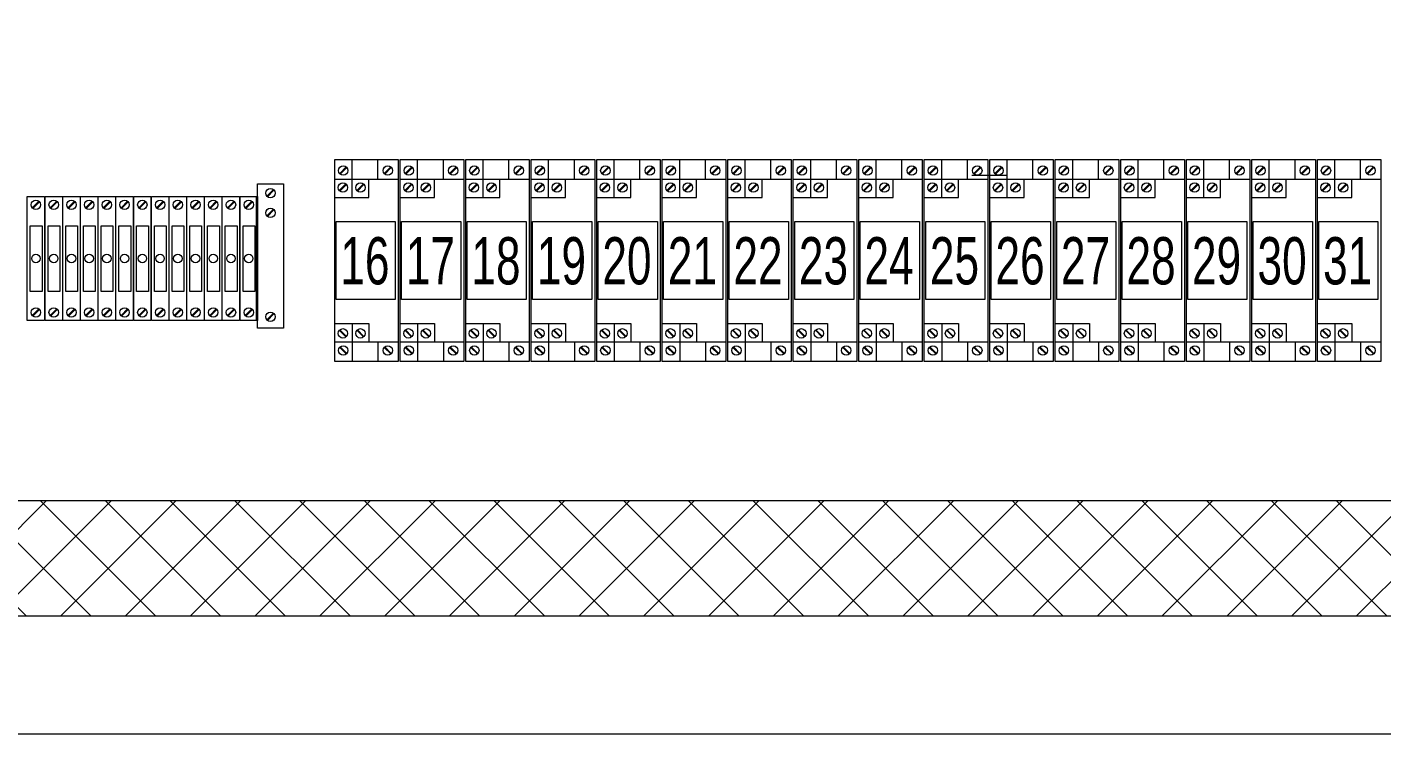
# Model space of a CAD drawing. Header units: millimetres. Extents: x 32626 to 72822, y 60047 to 123188.
# Drawn here: x 39020.7 to 39302.3, y 64902.7 to 65049.5 of the extents above; entities that cross this region are included whole.
import ezdxf

# ---------------------------------------------------------------- set-up
doc = ezdxf.new("R2010")
doc.units = ezdxf.units.MM
doc.header["$LTSCALE"] = 10
doc.layers.add('1轮廓实线层', color=7, linetype='Continuous', lineweight=18)
doc.layers.add('6文字层', color=3, linetype='Continuous', lineweight=18)
doc.styles.add('样式 1', font='SIMYOU.TTF', dxfattribs={"width": 0.75})

msp = doc.modelspace()

# ---------------------------------------------------------------- hatches: boundary and pattern name
at = {"layer": '1轮廓实线层'}
h = msp.add_hatch(dxfattribs=at)
h.set_pattern_fill('ANSI37', color=256, scale=3, style=0)
h.set_pattern_definition([(45, (7301.284, -2091.581), (-6.7351921, 6.7351921), []), (135, (7301.284, -2091.581), (-6.7351921, -6.7351921), [])])
h.paths.add_polyline_path([(38725.51, 64927.13), (38725.51, 65322.25), (39458.98, 65322.25), (39458.98, 64927.13)])
h.paths.add_polyline_path([(38748.93, 65298.85), (39435.56, 65298.85), (39435.56, 65190.85), (38748.93, 65190.85)], flags=16)
h.paths.add_polyline_path([(38748.91, 65166.85), (39435.58, 65166.85), (39435.58, 65076.85), (38748.91, 65076.85)], flags=16)
h.paths.add_polyline_path([(38748.91, 65052.85), (39435.58, 65052.85), (39435.58, 64951.12), (38748.91, 64951.12)], flags=16)

# ---------------------------------------------------------------- linework, layer by layer
at = {"layer": '1轮廓实线层', "lineweight": 13}
for p, q in [((39084.6, 65022.06), (39097.8, 65022.06)), ((39084.6, 64980.06), (39084.6, 65022.06)), ((39088.22, 65018.64), (39088.22, 65022.06)), ((39093.57, 65017.95), (39093.57, 65022.06)), ((39097.8, 65022.06), (39097.8, 64980.06)), ((39098.22, 65022.06), (39111.42, 65022.06)), ((39098.22, 64980.06), (39098.22, 65022.06)), ((39101.84, 65018.64), (39101.84, 65022.06)), ((39107.19, 65017.95), (39107.19, 65022.06)), ((39111.42, 65022.06), (39111.42, 64980.06)), ((39111.84, 65022.06), (39125.04, 65022.06)), ((39111.84, 64980.06), (39111.84, 65022.06)), ((39115.46, 65018.64), (39115.46, 65022.06)), ((39120.81, 65017.95), (39120.81, 65022.06)), ((39125.04, 65022.06), (39125.04, 64980.06)), ((39125.46, 65022.06), (39138.66, 65022.06)), ((39125.46, 64980.06), (39125.46, 65022.06)), ((39129.08, 65018.64), (39129.08, 65022.06)), ((39134.43, 65017.95), (39134.43, 65022.06)), ((39138.66, 65022.06), (39138.66, 64980.06)), ((39139.08, 65022.06), (39152.28, 65022.06)), ((39139.08, 64980.06), (39139.08, 65022.06)), ((39142.7, 65018.64), (39142.7, 65022.06)), ((39148.05, 65017.95), (39148.05, 65022.06)), ((39152.28, 65022.06), (39152.28, 64980.06)), ((39152.7, 65022.06), (39165.9, 65022.06)), ((39152.7, 64980.06), (39152.7, 65022.06)), ((39156.32, 65018.64), (39156.32, 65022.06)), ((39161.67, 65017.95), (39161.67, 65022.06)), ((39165.9, 65022.06), (39165.9, 64980.06)), ((39166.32, 65022.06), (39179.52, 65022.06)), ((39166.32, 64980.06), (39166.32, 65022.06)), ((39169.94, 65018.64), (39169.94, 65022.06)), ((39175.29, 65017.95), (39175.29, 65022.06)), ((39179.52, 65022.06), (39179.52, 64980.06)), ((39179.94, 65022.06), (39193.14, 65022.06)), ((39179.94, 64980.06), (39179.94, 65022.06)), ((39183.56, 65018.64), (39183.56, 65022.06)), ((39188.91, 65017.95), (39188.91, 65022.06)), ((39193.14, 65022.06), (39193.14, 64980.06)), ((39193.56, 65022.06), (39206.76, 65022.06)), ((39193.56, 64980.06), (39193.56, 65022.06)), ((39197.18, 65018.64), (39197.18, 65022.06)), ((39202.53, 65017.95), (39202.53, 65022.06)), ((39206.76, 65022.06), (39206.76, 64980.06)), ((39207.18, 65022.06), (39220.38, 65022.06)), ((39207.18, 64980.06), (39207.18, 65022.06)), ((39210.8, 65018.64), (39210.8, 65022.06)), ((39216.15, 65017.95), (39216.15, 65022.06)), ((39220.38, 65022.06), (39220.38, 64980.06)), ((39220.8, 65022.06), (39234, 65022.06)), ((39220.8, 64980.06), (39220.8, 65022.06)), ((39224.42, 65018.64), (39224.42, 65022.06)), ((39229.77, 65017.95), (39229.77, 65022.06)), ((39234, 65022.06), (39234, 64980.06)), ((39234.42, 65022.06), (39247.62, 65022.06)), ((39234.42, 64980.06), (39234.42, 65022.06)), ((39238.04, 65018.64), (39238.04, 65022.06)), ((39243.39, 65017.95), (39243.39, 65022.06)), ((39247.62, 65022.06), (39247.62, 64980.06)), ((39248.04, 65022.06), (39261.24, 65022.06)), ((39248.04, 64980.06), (39248.04, 65022.06)), ((39251.66, 65018.64), (39251.66, 65022.06)), ((39257.01, 65017.95), (39257.01, 65022.06)), ((39261.24, 65022.06), (39261.24, 64980.06)), ((39261.66, 65022.06), (39274.86, 65022.06)), ((39261.66, 64980.06), (39261.66, 65022.06)), ((39265.28, 65018.64), (39265.28, 65022.06)), ((39270.63, 65017.95), (39270.63, 65022.06)), ((39274.86, 65022.06), (39274.86, 64980.06)), ((39275.28, 65022.06), (39288.48, 65022.06)), ((39275.28, 64980.06), (39275.28, 65022.06)), ((39278.9, 65018.64), (39278.9, 65022.06)), ((39284.25, 65017.95), (39284.25, 65022.06)), ((39288.48, 65022.06), (39288.48, 64980.06)), ((39288.9, 65022.06), (39302.1, 65022.06)), ((39288.9, 64980.06), (39288.9, 65022.06)), ((39292.52, 65018.64), (39292.52, 65022.06)), ((39297.87, 65017.95), (39297.87, 65022.06)), ((39302.1, 65022.06), (39302.1, 64980.06)), ((39085.64, 65019.11), (39087.02, 65020.49)), ((39085.76, 65018.99), (39087.14, 65020.37)), ((39094.87, 65019.11), (39096.25, 65020.49)), ((39094.99, 65018.99), (39096.37, 65020.37)), ((39099.26, 65019.11), (39100.64, 65020.49)), ((39099.38, 65018.99), (39100.76, 65020.37)), ((39108.49, 65019.11), (39109.87, 65020.49)), ((39108.61, 65018.99), (39109.99, 65020.37)), ((39112.88, 65019.11), (39114.26, 65020.49)), ((39113, 65018.99), (39114.38, 65020.37)), ((39122.11, 65019.11), (39123.49, 65020.49)), ((39122.23, 65018.99), (39123.61, 65020.37)), ((39126.5, 65019.11), (39127.88, 65020.49)), ((39126.62, 65018.99), (39128, 65020.37)), ((39135.73, 65019.11), (39137.11, 65020.49)), ((39135.85, 65018.99), (39137.23, 65020.37)), ((39140.12, 65019.11), (39141.5, 65020.49)), ((39140.24, 65018.99), (39141.62, 65020.37)), ((39149.35, 65019.11), (39150.73, 65020.49)), ((39149.47, 65018.99), (39150.85, 65020.37)), ((39153.74, 65019.11), (39155.12, 65020.49)), ((39153.86, 65018.99), (39155.24, 65020.37)), ((39162.97, 65019.11), (39164.35, 65020.49)), ((39163.09, 65018.99), (39164.47, 65020.37)), ((39167.36, 65019.11), (39168.74, 65020.49)), ((39167.48, 65018.99), (39168.86, 65020.37)), ((39176.59, 65019.11), (39177.97, 65020.49)), ((39176.71, 65018.99), (39178.09, 65020.37)), ((39180.98, 65019.11), (39182.36, 65020.49)), ((39181.1, 65018.99), (39182.48, 65020.37)), ((39190.21, 65019.11), (39191.59, 65020.49)), ((39190.33, 65018.99), (39191.71, 65020.37)), ((39194.6, 65019.11), (39195.98, 65020.49)), ((39194.72, 65018.99), (39196.1, 65020.37)), ((39203.83, 65019.11), (39205.21, 65020.49)), ((39203.95, 65018.99), (39205.33, 65020.37)), ((39208.22, 65019.11), (39209.6, 65020.49)), ((39208.34, 65018.99), (39209.72, 65020.37)), ((39217.45, 65019.11), (39218.83, 65020.49)), ((39217.57, 65018.99), (39218.95, 65020.37)), ((39221.84, 65019.11), (39223.22, 65020.49)), ((39221.96, 65018.99), (39223.34, 65020.37)), ((39231.07, 65019.11), (39232.45, 65020.49)), ((39231.19, 65018.99), (39232.57, 65020.37)), ((39235.46, 65019.11), (39236.84, 65020.49)), ((39235.58, 65018.99), (39236.96, 65020.37)), ((39244.69, 65019.11), (39246.07, 65020.49)), ((39244.81, 65018.99), (39246.19, 65020.37)), ((39249.08, 65019.11), (39250.46, 65020.49)), ((39249.2, 65018.99), (39250.58, 65020.37)), ((39258.31, 65019.11), (39259.69, 65020.49)), ((39258.43, 65018.99), (39259.81, 65020.37)), ((39262.7, 65019.11), (39264.08, 65020.49)), ((39262.82, 65018.99), (39264.2, 65020.37)), ((39271.93, 65019.11), (39273.31, 65020.49)), ((39272.05, 65018.99), (39273.43, 65020.37)), ((39276.32, 65019.11), (39277.7, 65020.49)), ((39276.44, 65018.99), (39277.82, 65020.37)), ((39285.55, 65019.11), (39286.93, 65020.49)), ((39285.67, 65018.99), (39287.05, 65020.37)), ((39289.94, 65019.11), (39291.32, 65020.49)), ((39290.06, 65018.99), (39291.44, 65020.37)), ((39299.17, 65019.11), (39300.55, 65020.49)), ((39299.29, 65018.99), (39300.67, 65020.37)), ((39068.53, 65016.98), (39073.93, 65016.98)), ((39068.53, 64986.98), (39068.53, 65016.98)), ((39073.93, 65016.98), (39073.93, 64986.98)), ((39084.6, 65017.95), (39097.8, 65017.95)), ((39085.55, 65015.57), (39086.93, 65016.95)), ((39085.67, 65015.45), (39087.05, 65016.83)), ((39088.22, 65014.15), (39088.22, 65018.64)), ((39089.19, 65015.57), (39090.57, 65016.95)), ((39089.31, 65015.45), (39090.69, 65016.83)), ((39091.72, 65014.15), (39091.72, 65017.95)), ((39098.22, 65017.95), (39111.42, 65017.95)), ((39099.17, 65015.57), (39100.55, 65016.95)), ((39099.29, 65015.45), (39100.67, 65016.83)), ((39101.84, 65014.15), (39101.84, 65018.64)), ((39102.81, 65015.57), (39104.19, 65016.95)), ((39102.93, 65015.45), (39104.31, 65016.83)), ((39105.34, 65014.15), (39105.34, 65017.95)), ((39111.84, 65017.95), (39125.04, 65017.95)), ((39112.79, 65015.57), (39114.17, 65016.95)), ((39112.91, 65015.45), (39114.29, 65016.83)), ((39115.46, 65014.15), (39115.46, 65018.64)), ((39116.43, 65015.57), (39117.81, 65016.95)), ((39116.55, 65015.45), (39117.93, 65016.83)), ((39118.96, 65014.15), (39118.96, 65017.95)), ((39125.46, 65017.95), (39138.66, 65017.95)), ((39126.41, 65015.57), (39127.79, 65016.95)), ((39126.53, 65015.45), (39127.91, 65016.83)), ((39129.08, 65014.15), (39129.08, 65018.64)), ((39130.05, 65015.57), (39131.43, 65016.95)), ((39130.17, 65015.45), (39131.55, 65016.83)), ((39132.58, 65014.15), (39132.58, 65017.95)), ((39139.08, 65017.95), (39152.28, 65017.95)), ((39140.03, 65015.57), (39141.41, 65016.95)), ((39140.15, 65015.45), (39141.53, 65016.83)), ((39142.7, 65014.15), (39142.7, 65018.64)), ((39143.67, 65015.57), (39145.05, 65016.95)), ((39143.79, 65015.45), (39145.17, 65016.83)), ((39146.2, 65014.15), (39146.2, 65017.95)), ((39152.7, 65017.95), (39165.9, 65017.95)), ((39153.65, 65015.57), (39155.03, 65016.95)), ((39153.77, 65015.45), (39155.15, 65016.83)), ((39156.32, 65014.15), (39156.32, 65018.64)), ((39157.29, 65015.57), (39158.67, 65016.95)), ((39157.41, 65015.45), (39158.79, 65016.83)), ((39159.82, 65014.15), (39159.82, 65017.95)), ((39166.32, 65017.95), (39179.52, 65017.95)), ((39167.27, 65015.57), (39168.65, 65016.95)), ((39167.39, 65015.45), (39168.77, 65016.83)), ((39169.94, 65014.15), (39169.94, 65018.64)), ((39170.91, 65015.57), (39172.29, 65016.95)), ((39171.03, 65015.45), (39172.41, 65016.83)), ((39173.44, 65014.15), (39173.44, 65017.95)), ((39179.94, 65017.95), (39193.14, 65017.95)), ((39180.89, 65015.57), (39182.27, 65016.95)), ((39181.01, 65015.45), (39182.39, 65016.83)), ((39183.56, 65014.15), (39183.56, 65018.64)), ((39184.53, 65015.57), (39185.91, 65016.95)), ((39184.65, 65015.45), (39186.03, 65016.83)), ((39187.07, 65014.15), (39187.07, 65017.95)), ((39193.56, 65017.95), (39206.76, 65017.95)), ((39194.51, 65015.57), (39195.89, 65016.95)), ((39194.63, 65015.45), (39196.01, 65016.83)), ((39197.18, 65014.15), (39197.18, 65018.64)), ((39198.15, 65015.57), (39199.53, 65016.95)), ((39198.27, 65015.45), (39199.65, 65016.83)), ((39200.69, 65014.15), (39200.69, 65017.95)), ((39207.18, 65017.95), (39220.38, 65017.95)), ((39208.13, 65015.57), (39209.51, 65016.95)), ((39208.25, 65015.45), (39209.63, 65016.83)), ((39210.8, 65014.15), (39210.8, 65018.64)), ((39211.77, 65015.57), (39213.15, 65016.95)), ((39211.89, 65015.45), (39213.27, 65016.83)), ((39214.31, 65014.15), (39214.31, 65017.95)), ((39222.43, 65018.73), (39217.03, 65018.73)), ((39223.17, 65018.73), (39217.77, 65018.73)), ((39224.4, 65018.73), (39219, 65018.73)), ((39220.8, 65017.95), (39234, 65017.95)), ((39221.75, 65015.57), (39223.13, 65016.95)), ((39221.87, 65015.45), (39223.25, 65016.83)), ((39224.42, 65014.15), (39224.42, 65018.64)), ((39225.39, 65015.57), (39226.77, 65016.95)), ((39225.51, 65015.45), (39226.89, 65016.83)), ((39227.93, 65014.15), (39227.93, 65017.95)), ((39234.42, 65017.95), (39247.62, 65017.95)), ((39235.37, 65015.57), (39236.75, 65016.95)), ((39235.49, 65015.45), (39236.87, 65016.83)), ((39238.04, 65014.15), (39238.04, 65018.64)), ((39239.01, 65015.57), (39240.39, 65016.95)), ((39239.13, 65015.45), (39240.51, 65016.83)), ((39241.55, 65014.15), (39241.55, 65017.95)), ((39248.04, 65017.95), (39261.24, 65017.95)), ((39248.99, 65015.57), (39250.37, 65016.95)), ((39249.11, 65015.45), (39250.49, 65016.83)), ((39251.66, 65014.15), (39251.66, 65018.64)), ((39252.63, 65015.57), (39254.01, 65016.95)), ((39252.75, 65015.45), (39254.13, 65016.83)), ((39255.17, 65014.15), (39255.17, 65017.95)), ((39261.66, 65017.95), (39274.86, 65017.95)), ((39262.61, 65015.57), (39263.99, 65016.95)), ((39262.74, 65015.45), (39264.11, 65016.83)), ((39265.28, 65014.15), (39265.28, 65018.64)), ((39266.25, 65015.57), (39267.63, 65016.95)), ((39266.37, 65015.45), (39267.75, 65016.83)), ((39268.79, 65014.15), (39268.79, 65017.95)), ((39275.28, 65017.95), (39288.48, 65017.95)), ((39276.23, 65015.57), (39277.61, 65016.95)), ((39276.36, 65015.45), (39277.73, 65016.83)), ((39278.9, 65014.15), (39278.9, 65018.64)), ((39279.87, 65015.57), (39281.25, 65016.95)), ((39279.99, 65015.45), (39281.37, 65016.83)), ((39282.41, 65014.15), (39282.41, 65017.95)), ((39288.9, 65017.95), (39302.1, 65017.95)), ((39289.85, 65015.57), (39291.23, 65016.95)), ((39289.98, 65015.45), (39291.35, 65016.83)), ((39292.52, 65014.15), (39292.52, 65018.64)), ((39293.49, 65015.57), (39294.87, 65016.95)), ((39293.61, 65015.45), (39294.99, 65016.83)), ((39296.03, 65014.15), (39296.03, 65017.95)), ((39020.69, 65014.35), (39024.29, 65014.35)), ((39020.69, 64988.55), (39020.69, 65014.35)), ((39021.74, 65012.01), (39023.12, 65013.38)), ((39021.87, 65011.88), (39023.24, 65013.26)), ((39024.29, 65014.35), (39024.29, 64988.55)), ((39024.38, 65014.35), (39027.98, 65014.35)), ((39024.38, 64988.55), (39024.38, 65014.35)), ((39025.43, 65012.01), (39026.81, 65013.38)), ((39025.55, 65011.88), (39026.93, 65013.26)), ((39027.98, 65014.35), (39027.98, 64988.55)), ((39028.07, 65014.35), (39031.67, 65014.35)), ((39028.07, 64988.55), (39028.07, 65014.35)), ((39029.12, 65012.01), (39030.5, 65013.38)), ((39029.24, 65011.88), (39030.62, 65013.26)), ((39031.67, 65014.35), (39031.67, 64988.55)), ((39031.75, 65014.35), (39035.35, 65014.35)), ((39031.75, 64988.55), (39031.75, 65014.35)), ((39032.8, 65012.01), (39034.18, 65013.38)), ((39032.92, 65011.88), (39034.3, 65013.26)), ((39035.35, 65014.35), (39035.35, 64988.55)), ((39035.44, 65014.35), (39039.04, 65014.35)), ((39035.44, 64988.55), (39035.44, 65014.35)), ((39036.49, 65012.01), (39037.87, 65013.38)), ((39036.61, 65011.88), (39037.99, 65013.26)), ((39039.04, 65014.35), (39039.04, 64988.55)), ((39039.13, 65014.35), (39042.73, 65014.35)), ((39039.13, 64988.55), (39039.13, 65014.35)), ((39040.18, 65012.01), (39041.55, 65013.38)), ((39040.3, 65011.88), (39041.68, 65013.26)), ((39042.73, 65014.35), (39042.73, 64988.55)), ((39042.81, 65014.35), (39046.41, 65014.35)), ((39042.81, 64988.55), (39042.81, 65014.35)), ((39043.86, 65012.01), (39045.24, 65013.38)), ((39043.98, 65011.88), (39045.36, 65013.26)), ((39046.41, 65014.35), (39046.41, 64988.55)), ((39046.5, 65014.35), (39050.1, 65014.35)), ((39046.5, 64988.55), (39046.5, 65014.35)), ((39047.55, 65012.01), (39048.93, 65013.38)), ((39047.67, 65011.88), (39049.05, 65013.26)), ((39050.1, 65014.35), (39050.1, 64988.55)), ((39050.18, 65014.35), (39053.78, 65014.35)), ((39050.18, 64988.55), (39050.18, 65014.35)), ((39051.23, 65012.01), (39052.61, 65013.38)), ((39051.35, 65011.88), (39052.73, 65013.26)), ((39053.78, 65014.35), (39053.78, 64988.55)), ((39053.87, 65014.35), (39057.47, 65014.35)), ((39053.87, 64988.55), (39053.87, 65014.35)), ((39054.92, 65012.01), (39056.3, 65013.38)), ((39055.04, 65011.88), (39056.42, 65013.26)), ((39057.47, 65014.35), (39057.47, 64988.55)), ((39057.56, 65014.35), (39061.16, 65014.35)), ((39057.56, 64988.55), (39057.56, 65014.35)), ((39058.61, 65012.01), (39059.99, 65013.38)), ((39058.73, 65011.88), (39060.11, 65013.26)), ((39061.16, 65014.35), (39061.16, 64988.55)), ((39061.24, 65014.35), (39064.84, 65014.35)), ((39061.24, 64988.55), (39061.24, 65014.35)), ((39062.29, 65012.01), (39063.67, 65013.38)), ((39062.41, 65011.88), (39063.79, 65013.26)), ((39064.84, 65014.35), (39064.84, 64988.55)), ((39064.93, 65014.35), (39068.53, 65014.35)), ((39064.93, 64988.55), (39064.93, 65014.35)), ((39065.98, 65012.01), (39067.36, 65013.38)), ((39066.1, 65011.88), (39067.48, 65013.26)), ((39068.33, 64988.55), (39068.33, 65014.35)), ((39068.53, 65014.35), (39068.53, 64988.55)), ((39070.48, 65014.42), (39071.86, 65015.8)), ((39070.6, 65014.3), (39071.98, 65015.68)), ((39084.6, 65014.15), (39091.72, 65014.15)), ((39098.22, 65014.15), (39105.34, 65014.15)), ((39111.84, 65014.15), (39118.96, 65014.15)), ((39125.46, 65014.15), (39132.58, 65014.15)), ((39139.08, 65014.15), (39146.2, 65014.15)), ((39152.7, 65014.15), (39159.82, 65014.15)), ((39166.32, 65014.15), (39173.44, 65014.15)), ((39179.94, 65014.15), (39187.07, 65014.15)), ((39193.56, 65014.15), (39200.69, 65014.15)), ((39207.18, 65014.15), (39214.31, 65014.15)), ((39220.8, 65014.15), (39227.93, 65014.15)), ((39234.42, 65014.15), (39241.55, 65014.15)), ((39248.04, 65014.15), (39255.17, 65014.15)), ((39261.66, 65014.15), (39268.79, 65014.15)), ((39275.28, 65014.15), (39282.41, 65014.15)), ((39288.9, 65014.15), (39296.03, 65014.15)), ((39070.48, 65010.3), (39071.86, 65011.68)), ((39070.6, 65010.18), (39071.98, 65011.56)), ((39021.74, 64989.63), (39023.12, 64991.01)), ((39021.87, 64989.51), (39023.24, 64990.89)), ((39025.43, 64989.63), (39026.81, 64991.01)), ((39025.55, 64989.51), (39026.93, 64990.89)), ((39029.12, 64989.63), (39030.5, 64991.01)), ((39029.24, 64989.51), (39030.62, 64990.89)), ((39032.8, 64989.63), (39034.18, 64991.01)), ((39032.92, 64989.51), (39034.3, 64990.89)), ((39036.49, 64989.63), (39037.87, 64991.01)), ((39036.61, 64989.51), (39037.99, 64990.89)), ((39040.18, 64989.63), (39041.55, 64991.01)), ((39040.3, 64989.51), (39041.68, 64990.89)), ((39043.86, 64989.63), (39045.24, 64991.01)), ((39043.98, 64989.51), (39045.36, 64990.89)), ((39047.55, 64989.63), (39048.93, 64991.01)), ((39047.67, 64989.51), (39049.05, 64990.89)), ((39051.23, 64989.63), (39052.61, 64991.01)), ((39051.35, 64989.51), (39052.73, 64990.89)), ((39054.92, 64989.63), (39056.3, 64991.01)), ((39055.04, 64989.51), (39056.42, 64990.89)), ((39058.61, 64989.63), (39059.99, 64991.01)), ((39058.73, 64989.51), (39060.11, 64990.89)), ((39062.29, 64989.63), (39063.67, 64991.01)), ((39062.41, 64989.51), (39063.79, 64990.89)), ((39065.98, 64989.63), (39067.36, 64991.01)), ((39066.1, 64989.51), (39067.48, 64990.89)), ((39024.29, 64988.55), (39020.69, 64988.55)), ((39027.98, 64988.55), (39024.38, 64988.55)), ((39031.67, 64988.55), (39028.07, 64988.55)), ((39035.35, 64988.55), (39031.75, 64988.55)), ((39039.04, 64988.55), (39035.44, 64988.55)), ((39042.73, 64988.55), (39039.13, 64988.55)), ((39046.41, 64988.55), (39042.81, 64988.55)), ((39050.1, 64988.55), (39046.5, 64988.55)), ((39053.78, 64988.55), (39050.18, 64988.55)), ((39057.47, 64988.55), (39053.87, 64988.55)), ((39061.16, 64988.55), (39057.56, 64988.55)), ((39064.84, 64988.55), (39061.24, 64988.55)), ((39068.53, 64988.55), (39064.93, 64988.55)), ((39070.48, 64988.73), (39071.86, 64990.11)), ((39070.6, 64988.61), (39071.98, 64989.99)), ((39084.6, 64987.96), (39091.72, 64987.96)), ((39088.22, 64987.96), (39088.22, 64983.47)), ((39091.72, 64987.96), (39091.72, 64984.16)), ((39098.22, 64987.96), (39105.34, 64987.96)), ((39101.84, 64987.96), (39101.84, 64983.47)), ((39105.34, 64987.96), (39105.34, 64984.16)), ((39111.84, 64987.96), (39118.96, 64987.96)), ((39115.46, 64987.96), (39115.46, 64983.47)), ((39118.96, 64987.96), (39118.96, 64984.16)), ((39125.46, 64987.96), (39132.58, 64987.96)), ((39129.08, 64987.96), (39129.08, 64983.47)), ((39132.58, 64987.96), (39132.58, 64984.16)), ((39139.08, 64987.96), (39146.2, 64987.96)), ((39142.7, 64987.96), (39142.7, 64983.47)), ((39146.2, 64987.96), (39146.2, 64984.16)), ((39152.7, 64987.96), (39159.82, 64987.96)), ((39156.32, 64987.96), (39156.32, 64983.47)), ((39159.82, 64987.96), (39159.82, 64984.16)), ((39166.32, 64987.96), (39173.44, 64987.96)), ((39169.94, 64987.96), (39169.94, 64983.47)), ((39173.44, 64987.96), (39173.44, 64984.16)), ((39179.94, 64987.96), (39187.07, 64987.96)), ((39183.56, 64987.96), (39183.56, 64983.47)), ((39187.07, 64987.96), (39187.07, 64984.16)), ((39193.56, 64987.96), (39200.69, 64987.96)), ((39197.18, 64987.96), (39197.18, 64983.47)), ((39200.69, 64987.96), (39200.69, 64984.16)), ((39207.18, 64987.96), (39214.31, 64987.96)), ((39210.8, 64987.96), (39210.8, 64983.47)), ((39214.31, 64987.96), (39214.31, 64984.16)), ((39220.8, 64987.96), (39227.93, 64987.96)), ((39224.42, 64987.96), (39224.42, 64983.47)), ((39227.93, 64987.96), (39227.93, 64984.16)), ((39234.42, 64987.96), (39241.55, 64987.96)), ((39238.04, 64987.96), (39238.04, 64983.47)), ((39241.55, 64987.96), (39241.55, 64984.16)), ((39248.04, 64987.96), (39255.17, 64987.96)), ((39251.66, 64987.96), (39251.66, 64983.47)), ((39255.17, 64987.96), (39255.17, 64984.16)), ((39261.66, 64987.96), (39268.79, 64987.96)), ((39265.28, 64987.96), (39265.28, 64983.47)), ((39268.79, 64987.96), (39268.79, 64984.16)), ((39275.28, 64987.96), (39282.41, 64987.96)), ((39278.9, 64987.96), (39278.9, 64983.47)), ((39282.41, 64987.96), (39282.41, 64984.16)), ((39288.9, 64987.96), (39296.03, 64987.96)), ((39292.52, 64987.96), (39292.52, 64983.47)), ((39296.03, 64987.96), (39296.03, 64984.16)), ((39073.93, 64986.98), (39068.53, 64986.98)), ((39085.55, 64986.54), (39086.93, 64985.16)), ((39085.67, 64986.66), (39087.05, 64985.28)), ((39089.19, 64986.54), (39090.57, 64985.16)), ((39089.31, 64986.66), (39090.69, 64985.28)), ((39099.17, 64986.54), (39100.55, 64985.16)), ((39099.29, 64986.66), (39100.67, 64985.28)), ((39102.81, 64986.54), (39104.19, 64985.16)), ((39102.93, 64986.66), (39104.31, 64985.28)), ((39112.79, 64986.54), (39114.17, 64985.16)), ((39112.91, 64986.66), (39114.29, 64985.28)), ((39116.43, 64986.54), (39117.81, 64985.16)), ((39116.55, 64986.66), (39117.93, 64985.28)), ((39126.41, 64986.54), (39127.79, 64985.16)), ((39126.53, 64986.66), (39127.91, 64985.28)), ((39130.05, 64986.54), (39131.43, 64985.16)), ((39130.17, 64986.66), (39131.55, 64985.28)), ((39140.03, 64986.54), (39141.41, 64985.16)), ((39140.15, 64986.66), (39141.53, 64985.28)), ((39143.67, 64986.54), (39145.05, 64985.16)), ((39143.79, 64986.66), (39145.17, 64985.28)), ((39153.65, 64986.54), (39155.03, 64985.16)), ((39153.77, 64986.66), (39155.15, 64985.28)), ((39157.29, 64986.54), (39158.67, 64985.16)), ((39157.41, 64986.66), (39158.79, 64985.28)), ((39167.27, 64986.54), (39168.65, 64985.16)), ((39167.39, 64986.66), (39168.77, 64985.28)), ((39170.91, 64986.54), (39172.29, 64985.16)), ((39171.03, 64986.66), (39172.41, 64985.28)), ((39180.89, 64986.54), (39182.27, 64985.16)), ((39181.01, 64986.66), (39182.39, 64985.28)), ((39184.53, 64986.54), (39185.91, 64985.16)), ((39184.65, 64986.66), (39186.03, 64985.28)), ((39194.51, 64986.54), (39195.89, 64985.16)), ((39194.63, 64986.66), (39196.01, 64985.28)), ((39198.15, 64986.54), (39199.53, 64985.16)), ((39198.27, 64986.66), (39199.65, 64985.28)), ((39208.13, 64986.54), (39209.51, 64985.16)), ((39208.25, 64986.66), (39209.63, 64985.28)), ((39211.77, 64986.54), (39213.15, 64985.16)), ((39211.89, 64986.66), (39213.27, 64985.28)), ((39221.75, 64986.54), (39223.13, 64985.16)), ((39221.87, 64986.66), (39223.25, 64985.28)), ((39225.39, 64986.54), (39226.77, 64985.16)), ((39225.51, 64986.66), (39226.89, 64985.28)), ((39235.37, 64986.54), (39236.75, 64985.16)), ((39235.49, 64986.66), (39236.87, 64985.28)), ((39239.01, 64986.54), (39240.39, 64985.16)), ((39239.13, 64986.66), (39240.51, 64985.28)), ((39248.99, 64986.54), (39250.37, 64985.16)), ((39249.11, 64986.66), (39250.49, 64985.28)), ((39252.63, 64986.54), (39254.01, 64985.16)), ((39252.75, 64986.66), (39254.13, 64985.28)), ((39262.61, 64986.54), (39263.99, 64985.16)), ((39262.74, 64986.66), (39264.11, 64985.28)), ((39266.25, 64986.54), (39267.63, 64985.16)), ((39266.37, 64986.66), (39267.75, 64985.28)), ((39276.23, 64986.54), (39277.61, 64985.16)), ((39276.36, 64986.66), (39277.73, 64985.28)), ((39279.87, 64986.54), (39281.25, 64985.16)), ((39279.99, 64986.66), (39281.37, 64985.28)), ((39289.85, 64986.54), (39291.23, 64985.16)), ((39289.98, 64986.66), (39291.35, 64985.28)), ((39293.49, 64986.54), (39294.87, 64985.16)), ((39293.61, 64986.66), (39294.99, 64985.28)), ((39084.6, 64984.16), (39097.8, 64984.16)), ((39085.64, 64983), (39087.02, 64981.62)), ((39085.76, 64983.12), (39087.14, 64981.74)), ((39088.22, 64983.47), (39088.22, 64980.06)), ((39093.57, 64984.16), (39093.57, 64980.06)), ((39094.87, 64983), (39096.25, 64981.62)), ((39094.99, 64983.12), (39096.37, 64981.74)), ((39098.22, 64984.16), (39111.42, 64984.16)), ((39099.26, 64983), (39100.64, 64981.62)), ((39099.38, 64983.12), (39100.76, 64981.74)), ((39101.84, 64983.47), (39101.84, 64980.06)), ((39107.19, 64984.16), (39107.19, 64980.06)), ((39108.49, 64983), (39109.87, 64981.62)), ((39108.61, 64983.12), (39109.99, 64981.74)), ((39111.84, 64984.16), (39125.04, 64984.16)), ((39112.88, 64983), (39114.26, 64981.62)), ((39113, 64983.12), (39114.38, 64981.74)), ((39115.46, 64983.47), (39115.46, 64980.06)), ((39120.81, 64984.16), (39120.81, 64980.06)), ((39122.11, 64983), (39123.49, 64981.62)), ((39122.23, 64983.12), (39123.61, 64981.74)), ((39125.46, 64984.16), (39138.66, 64984.16)), ((39126.5, 64983), (39127.88, 64981.62)), ((39126.62, 64983.12), (39128, 64981.74)), ((39129.08, 64983.47), (39129.08, 64980.06)), ((39134.43, 64984.16), (39134.43, 64980.06)), ((39135.73, 64983), (39137.11, 64981.62)), ((39135.85, 64983.12), (39137.23, 64981.74)), ((39139.08, 64984.16), (39152.28, 64984.16)), ((39140.12, 64983), (39141.5, 64981.62)), ((39140.24, 64983.12), (39141.62, 64981.74)), ((39142.7, 64983.47), (39142.7, 64980.06)), ((39148.05, 64984.16), (39148.05, 64980.06)), ((39149.35, 64983), (39150.73, 64981.62)), ((39149.47, 64983.12), (39150.85, 64981.74)), ((39152.7, 64984.16), (39165.9, 64984.16)), ((39153.74, 64983), (39155.12, 64981.62)), ((39153.86, 64983.12), (39155.24, 64981.74)), ((39156.32, 64983.47), (39156.32, 64980.06)), ((39161.67, 64984.16), (39161.67, 64980.06)), ((39162.97, 64983), (39164.35, 64981.62)), ((39163.09, 64983.12), (39164.47, 64981.74)), ((39166.32, 64984.16), (39179.52, 64984.16)), ((39167.36, 64983), (39168.74, 64981.62)), ((39167.48, 64983.12), (39168.86, 64981.74)), ((39169.94, 64983.47), (39169.94, 64980.06)), ((39175.29, 64984.16), (39175.29, 64980.06)), ((39176.59, 64983), (39177.97, 64981.62)), ((39176.71, 64983.12), (39178.09, 64981.74)), ((39179.94, 64984.16), (39193.14, 64984.16)), ((39180.98, 64983), (39182.36, 64981.62)), ((39181.1, 64983.12), (39182.48, 64981.74)), ((39183.56, 64983.47), (39183.56, 64980.06)), ((39188.91, 64984.16), (39188.91, 64980.06)), ((39190.21, 64983), (39191.59, 64981.62)), ((39190.33, 64983.12), (39191.71, 64981.74)), ((39193.56, 64984.16), (39206.76, 64984.16)), ((39194.6, 64983), (39195.98, 64981.62)), ((39194.72, 64983.12), (39196.1, 64981.74)), ((39197.18, 64983.47), (39197.18, 64980.06)), ((39202.53, 64984.16), (39202.53, 64980.06)), ((39203.83, 64983), (39205.21, 64981.62)), ((39203.95, 64983.12), (39205.33, 64981.74)), ((39207.18, 64984.16), (39220.38, 64984.16)), ((39208.22, 64983), (39209.6, 64981.62)), ((39208.34, 64983.12), (39209.72, 64981.74)), ((39210.8, 64983.47), (39210.8, 64980.06)), ((39216.15, 64984.16), (39216.15, 64980.06)), ((39217.45, 64983), (39218.83, 64981.62)), ((39217.57, 64983.12), (39218.95, 64981.74)), ((39220.8, 64984.16), (39234, 64984.16)), ((39221.84, 64983), (39223.22, 64981.62)), ((39221.96, 64983.12), (39223.34, 64981.74)), ((39224.42, 64983.47), (39224.42, 64980.06)), ((39229.77, 64984.16), (39229.77, 64980.06)), ((39231.07, 64983), (39232.45, 64981.62)), ((39231.19, 64983.12), (39232.57, 64981.74)), ((39234.42, 64984.16), (39247.62, 64984.16)), ((39235.46, 64983), (39236.84, 64981.62)), ((39235.58, 64983.12), (39236.96, 64981.74)), ((39238.04, 64983.47), (39238.04, 64980.06)), ((39243.39, 64984.16), (39243.39, 64980.06)), ((39244.69, 64983), (39246.07, 64981.62)), ((39244.81, 64983.12), (39246.19, 64981.74)), ((39248.04, 64984.16), (39261.24, 64984.16)), ((39249.08, 64983), (39250.46, 64981.62)), ((39249.2, 64983.12), (39250.58, 64981.74)), ((39251.66, 64983.47), (39251.66, 64980.06)), ((39257.01, 64984.16), (39257.01, 64980.06)), ((39258.31, 64983), (39259.69, 64981.62)), ((39258.43, 64983.12), (39259.81, 64981.74)), ((39261.66, 64984.16), (39274.86, 64984.16)), ((39262.7, 64983), (39264.08, 64981.62)), ((39262.82, 64983.12), (39264.2, 64981.74)), ((39265.28, 64983.47), (39265.28, 64980.06)), ((39270.63, 64984.16), (39270.63, 64980.06)), ((39271.93, 64983), (39273.31, 64981.62)), ((39272.05, 64983.12), (39273.43, 64981.74)), ((39275.28, 64984.16), (39288.48, 64984.16)), ((39276.32, 64983), (39277.7, 64981.62)), ((39276.44, 64983.12), (39277.82, 64981.74)), ((39278.9, 64983.47), (39278.9, 64980.06)), ((39284.25, 64984.16), (39284.25, 64980.06)), ((39285.55, 64983), (39286.93, 64981.62)), ((39285.67, 64983.12), (39287.05, 64981.74)), ((39288.9, 64984.16), (39302.1, 64984.16)), ((39289.94, 64983), (39291.32, 64981.62)), ((39290.06, 64983.12), (39291.44, 64981.74)), ((39292.52, 64983.47), (39292.52, 64980.06)), ((39297.87, 64984.16), (39297.87, 64980.06)), ((39299.17, 64983), (39300.55, 64981.62)), ((39299.29, 64983.12), (39300.67, 64981.74)), ((39097.8, 64980.06), (39084.6, 64980.06)), ((39111.42, 64980.06), (39098.22, 64980.06)), ((39125.04, 64980.06), (39111.84, 64980.06)), ((39138.66, 64980.06), (39125.46, 64980.06)), ((39152.28, 64980.06), (39139.08, 64980.06)), ((39165.9, 64980.06), (39152.7, 64980.06)), ((39179.52, 64980.06), (39166.32, 64980.06)), ((39193.14, 64980.06), (39179.94, 64980.06)), ((39206.76, 64980.06), (39193.56, 64980.06)), ((39220.38, 64980.06), (39207.18, 64980.06)), ((39234, 64980.06), (39220.8, 64980.06)), ((39247.62, 64980.06), (39234.42, 64980.06)), ((39261.24, 64980.06), (39248.04, 64980.06)), ((39274.86, 64980.06), (39261.66, 64980.06)), ((39288.48, 64980.06), (39275.28, 64980.06)), ((39302.1, 64980.06), (39288.9, 64980.06))]:
    msp.add_line(p, q, dxfattribs=at)
at = {"layer": '1轮廓实线层'}
for p, q in [((39435.58, 64951.12), (38748.91, 64951.12)), ((39458.98, 64927.13), (38725.51, 64927.13)), ((38696.25, 64902.69), (39488.25, 64902.69))]:
    msp.add_line(p, q, dxfattribs=at)
at = {"layer": '1轮廓实线层', "lineweight": 13}
for points in [[(39021.32, 65008.24), (39023.76, 65008.24), (39023.76, 64994.59), (39021.32, 64994.59)], [(39025, 65008.24), (39027.45, 65008.24), (39027.45, 64994.59), (39025, 64994.59)], [(39028.69, 65008.24), (39031.14, 65008.24), (39031.14, 64994.59), (39028.69, 64994.59)], [(39032.37, 65008.24), (39034.82, 65008.24), (39034.82, 64994.59), (39032.37, 64994.59)], [(39036.06, 65008.24), (39038.51, 65008.24), (39038.51, 64994.59), (39036.06, 64994.59)], [(39039.75, 65008.24), (39042.19, 65008.24), (39042.19, 64994.59), (39039.75, 64994.59)], [(39043.43, 65008.24), (39045.88, 65008.24), (39045.88, 64994.59), (39043.43, 64994.59)], [(39047.12, 65008.24), (39049.57, 65008.24), (39049.57, 64994.59), (39047.12, 64994.59)], [(39050.8, 65008.24), (39053.25, 65008.24), (39053.25, 64994.59), (39050.8, 64994.59)], [(39054.49, 65008.24), (39056.94, 65008.24), (39056.94, 64994.59), (39054.49, 64994.59)], [(39058.18, 65008.24), (39060.62, 65008.24), (39060.62, 64994.59), (39058.18, 64994.59)], [(39061.86, 65008.24), (39064.31, 65008.24), (39064.31, 64994.59), (39061.86, 64994.59)], [(39065.55, 65008.24), (39068, 65008.24), (39068, 64994.59), (39065.55, 64994.59)], [(39084.89, 65009.16), (39097.2, 65009.16), (39097.2, 64992.95), (39084.89, 64992.95)], [(39098.51, 65009.16), (39110.82, 65009.16), (39110.82, 64992.95), (39098.51, 64992.95)], [(39112.13, 65009.16), (39124.44, 65009.16), (39124.44, 64992.95), (39112.13, 64992.95)], [(39125.75, 65009.16), (39138.06, 65009.16), (39138.06, 64992.95), (39125.75, 64992.95)], [(39139.37, 65009.16), (39151.68, 65009.16), (39151.68, 64992.95), (39139.37, 64992.95)], [(39152.99, 65009.16), (39165.3, 65009.16), (39165.3, 64992.95), (39152.99, 64992.95)], [(39166.61, 65009.16), (39178.92, 65009.16), (39178.92, 64992.95), (39166.61, 64992.95)], [(39180.23, 65009.16), (39192.54, 65009.16), (39192.54, 64992.95), (39180.23, 64992.95)], [(39193.85, 65009.16), (39206.16, 65009.16), (39206.16, 64992.95), (39193.85, 64992.95)], [(39207.47, 65009.16), (39219.78, 65009.16), (39219.78, 64992.95), (39207.47, 64992.95)], [(39221.09, 65009.16), (39233.4, 65009.16), (39233.4, 64992.95), (39221.09, 64992.95)], [(39234.71, 65009.16), (39247.02, 65009.16), (39247.02, 64992.95), (39234.71, 64992.95)], [(39248.33, 65009.16), (39260.64, 65009.16), (39260.64, 64992.95), (39248.33, 64992.95)], [(39261.95, 65009.16), (39274.26, 65009.16), (39274.26, 64992.95), (39261.95, 64992.95)], [(39275.57, 65009.16), (39287.88, 65009.16), (39287.88, 64992.95), (39275.57, 64992.95)], [(39289.2, 65009.16), (39301.5, 65009.16), (39301.5, 64992.95), (39289.2, 64992.95)]]:
    msp.add_lwpolyline(points, close=True, dxfattribs=at)
for centre, radius in [((39086.39, 65019.74), 0.975), ((39095.62, 65019.74), 0.975), ((39100.01, 65019.74), 0.975), ((39109.24, 65019.74), 0.975), ((39113.63, 65019.74), 0.975), ((39122.86, 65019.74), 0.975), ((39127.25, 65019.74), 0.975), ((39136.48, 65019.74), 0.975), ((39140.87, 65019.74), 0.975), ((39150.1, 65019.74), 0.975), ((39154.49, 65019.74), 0.975), ((39163.72, 65019.74), 0.975), ((39168.11, 65019.74), 0.975), ((39177.34, 65019.74), 0.975), ((39181.73, 65019.74), 0.975), ((39190.96, 65019.74), 0.975), ((39195.35, 65019.74), 0.975), ((39204.58, 65019.74), 0.975), ((39208.97, 65019.74), 0.975), ((39218.2, 65019.74), 0.975), ((39222.59, 65019.74), 0.975), ((39231.82, 65019.74), 0.975), ((39236.21, 65019.74), 0.975), ((39245.44, 65019.74), 0.975), ((39249.83, 65019.74), 0.975), ((39259.06, 65019.74), 0.975), ((39263.45, 65019.74), 0.975), ((39272.68, 65019.74), 0.975), ((39277.07, 65019.74), 0.975), ((39286.3, 65019.74), 0.975), ((39290.69, 65019.74), 0.975), ((39299.92, 65019.74), 0.975), ((39086.3, 65016.2), 0.975), ((39089.94, 65016.2), 0.975), ((39099.92, 65016.2), 0.975), ((39103.56, 65016.2), 0.975), ((39113.54, 65016.2), 0.975), ((39117.18, 65016.2), 0.975), ((39127.16, 65016.2), 0.975), ((39130.8, 65016.2), 0.975), ((39140.78, 65016.2), 0.975), ((39144.42, 65016.2), 0.975), ((39154.4, 65016.2), 0.975), ((39158.04, 65016.2), 0.975), ((39168.02, 65016.2), 0.975), ((39171.66, 65016.2), 0.975), ((39181.64, 65016.2), 0.975), ((39185.28, 65016.2), 0.975), ((39195.26, 65016.2), 0.975), ((39198.9, 65016.2), 0.975), ((39208.88, 65016.2), 0.975), ((39212.52, 65016.2), 0.975), ((39222.5, 65016.2), 0.975), ((39226.14, 65016.2), 0.975), ((39236.12, 65016.2), 0.975), ((39239.76, 65016.2), 0.975), ((39249.74, 65016.2), 0.975), ((39253.38, 65016.2), 0.975), ((39263.36, 65016.2), 0.975), ((39267, 65016.2), 0.975), ((39276.98, 65016.2), 0.975), ((39280.62, 65016.2), 0.975), ((39290.6, 65016.2), 0.975), ((39294.24, 65016.2), 0.975), ((39022.49, 65012.63), 0.975), ((39026.18, 65012.63), 0.975), ((39029.87, 65012.63), 0.975), ((39033.55, 65012.63), 0.975), ((39037.24, 65012.63), 0.975), ((39040.93, 65012.63), 0.975), ((39044.61, 65012.63), 0.975), ((39048.3, 65012.63), 0.975), ((39051.98, 65012.63), 0.975), ((39055.67, 65012.63), 0.975), ((39059.36, 65012.63), 0.975), ((39063.04, 65012.63), 0.975), ((39066.73, 65012.63), 0.975), ((39071.23, 65015.05), 0.975), ((39071.23, 65010.93), 0.975), ((39022.49, 65001.45), 0.881), ((39026.18, 65001.45), 0.881), ((39029.87, 65001.45), 0.881), ((39033.55, 65001.45), 0.881), ((39037.24, 65001.45), 0.881), ((39040.93, 65001.45), 0.881), ((39044.61, 65001.45), 0.881), ((39048.3, 65001.45), 0.881), ((39051.98, 65001.45), 0.881), ((39055.67, 65001.45), 0.881), ((39059.36, 65001.45), 0.881), ((39063.04, 65001.45), 0.881), ((39066.73, 65001.45), 0.881), ((39022.49, 64990.26), 0.975), ((39026.18, 64990.26), 0.975), ((39029.87, 64990.26), 0.975), ((39033.55, 64990.26), 0.975), ((39037.24, 64990.26), 0.975), ((39040.93, 64990.26), 0.975), ((39044.61, 64990.26), 0.975), ((39048.3, 64990.26), 0.975), ((39051.98, 64990.26), 0.975), ((39055.67, 64990.26), 0.975), ((39059.36, 64990.26), 0.975), ((39063.04, 64990.26), 0.975), ((39066.73, 64990.26), 0.975), ((39071.23, 64989.36), 0.975), ((39086.3, 64985.91), 0.975), ((39089.94, 64985.91), 0.975), ((39099.92, 64985.91), 0.975), ((39103.56, 64985.91), 0.975), ((39113.54, 64985.91), 0.975), ((39117.18, 64985.91), 0.975), ((39127.16, 64985.91), 0.975), ((39130.8, 64985.91), 0.975), ((39140.78, 64985.91), 0.975), ((39144.42, 64985.91), 0.975), ((39154.4, 64985.91), 0.975), ((39158.04, 64985.91), 0.975), ((39168.02, 64985.91), 0.975), ((39171.66, 64985.91), 0.975), ((39181.64, 64985.91), 0.975), ((39185.28, 64985.91), 0.975), ((39195.26, 64985.91), 0.975), ((39198.9, 64985.91), 0.975), ((39208.88, 64985.91), 0.975), ((39212.52, 64985.91), 0.975), ((39222.5, 64985.91), 0.975), ((39226.14, 64985.91), 0.975), ((39236.12, 64985.91), 0.975), ((39239.76, 64985.91), 0.975), ((39249.74, 64985.91), 0.975), ((39253.38, 64985.91), 0.975), ((39263.36, 64985.91), 0.975), ((39267, 64985.91), 0.975), ((39276.98, 64985.91), 0.975), ((39280.62, 64985.91), 0.975), ((39290.6, 64985.91), 0.975), ((39294.24, 64985.91), 0.975), ((39086.39, 64982.37), 0.975), ((39095.62, 64982.37), 0.975), ((39100.01, 64982.37), 0.975), ((39109.24, 64982.37), 0.975), ((39113.63, 64982.37), 0.975), ((39122.86, 64982.37), 0.975), ((39127.25, 64982.37), 0.975), ((39136.48, 64982.37), 0.975), ((39140.87, 64982.37), 0.975), ((39150.1, 64982.37), 0.975), ((39154.49, 64982.37), 0.975), ((39163.72, 64982.37), 0.975), ((39168.11, 64982.37), 0.975), ((39177.34, 64982.37), 0.975), ((39181.73, 64982.37), 0.975), ((39190.96, 64982.37), 0.975), ((39195.35, 64982.37), 0.975), ((39204.58, 64982.37), 0.975), ((39208.97, 64982.37), 0.975), ((39218.2, 64982.37), 0.975), ((39222.59, 64982.37), 0.975), ((39231.82, 64982.37), 0.975), ((39236.21, 64982.37), 0.975), ((39245.44, 64982.37), 0.975), ((39249.83, 64982.37), 0.975), ((39259.06, 64982.37), 0.975), ((39263.45, 64982.37), 0.975), ((39272.68, 64982.37), 0.975), ((39277.07, 64982.37), 0.975), ((39286.3, 64982.37), 0.975), ((39290.69, 64982.37), 0.975), ((39299.92, 64982.37), 0.975)]:
    msp.add_circle(centre, radius, dxfattribs=at)

# ---------------------------------------------------------------- texts
at = {"layer": '6文字层', "style": '样式 1', "width": 0.7}
for s, p in [('16', (39085.77, 64996.08)), ('17', (39099.39, 64996.08)), ('18', (39113.01, 64996.08)), ('19', (39126.63, 64996.08)), ('20', (39140.25, 64996.08)), ('21', (39153.87, 64996.08)), ('22', (39167.49, 64996.08)), ('23', (39181.11, 64996.08)), ('24', (39194.73, 64996.08)), ('25', (39208.35, 64996.08)), ('26', (39221.97, 64996.08)), ('27', (39235.59, 64996.08)), ('28', (39249.21, 64996.08)), ('29', (39262.83, 64996.08)), ('30', (39276.45, 64996.08)), ('31', (39290.08, 64996.08))]:
    msp.add_text(s, height=9.817, dxfattribs=at).set_placement(p)

doc.saveas('drawing.dxf')
